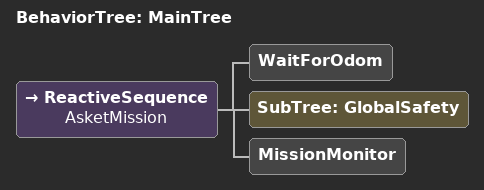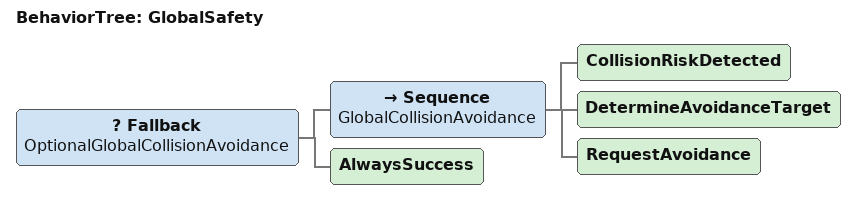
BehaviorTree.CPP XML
<root BTCPP_format="4" main_tree_to_execute="MainTree">

  <BehaviorTree ID="MainTree">
    <ReactiveSequence name="AsketMission">
      <WaitForOdom/>
      <SubTree ID="GlobalSafety"/>
      <MissionMonitor/>
    </ReactiveSequence>
  </BehaviorTree>

  <BehaviorTree ID="GlobalSafety">
    <Fallback name="OptionalGlobalCollisionAvoidance">
      <Sequence name="GlobalCollisionAvoidance">
        <CollisionRiskDetected/>
        <DetermineAvoidanceTarget/>
        <RequestAvoidance/>
      </Sequence>

      <AlwaysSuccess/>
    </Fallback>
  </BehaviorTree>

</root>
